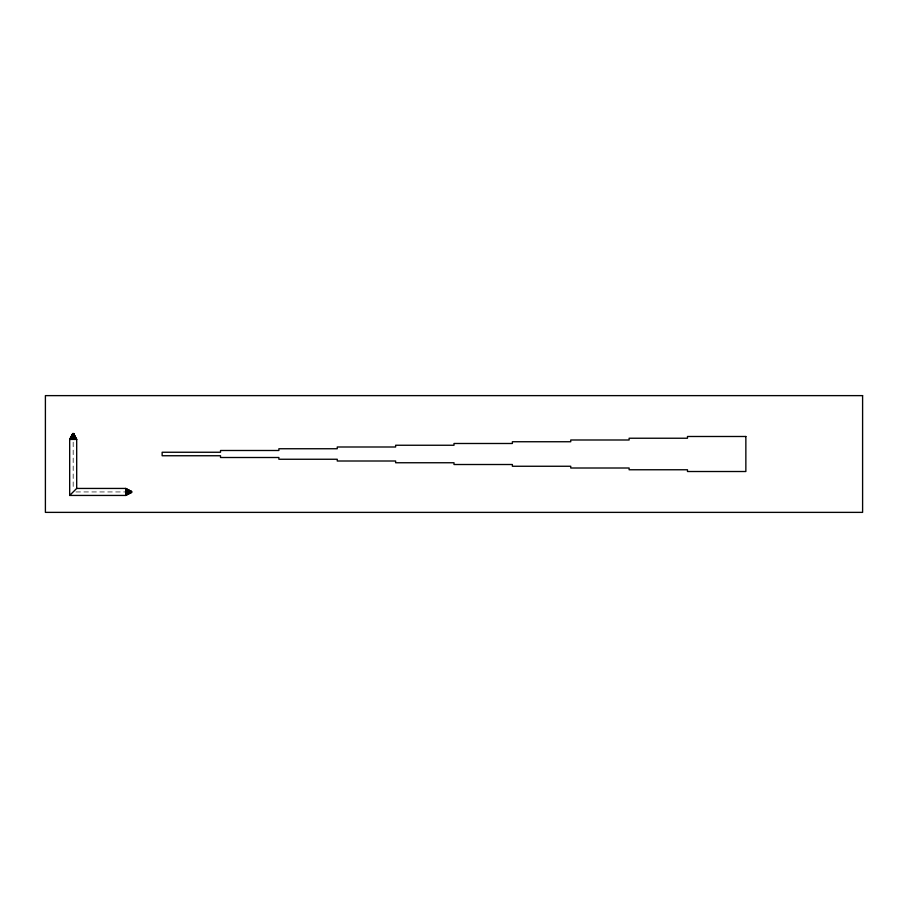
<?xml version="1.0" encoding="UTF-8"?>
<svg xmlns="http://www.w3.org/2000/svg" width="908" height="908" viewBox="0 0 908 908"><rect width="100%" height="100%" fill="white"/><g stroke="black" fill="none" stroke-linecap="round" stroke-linejoin="round"><path stroke-width="0.68" stroke-dasharray="4.54 3.41" d="M75.954 491.943L125.724 491.943M73.185 442.173L73.185 489.174"/><path stroke-width="1.36" d="M72.277 439.404L73.083 433.57M71.437 439.404L72.992 433.57L70.71 439.404M70.154 439.404L72.856 433.57L73.559 433.57L76.567 439.404M69.802 439.404L72.81 433.57L69.678 439.404L69.678 495.439L125.724 495.439L131.558 492.329L131.558 491.569L125.724 488.436L76.692 488.436L69.678 495.439M125.724 495.325L131.558 492.318L125.724 494.974M125.724 494.417L131.558 492.215L125.724 493.691M125.724 492.851L131.558 492.045M69.678 439.404L76.692 439.404L76.692 488.436M125.724 491.943L131.558 491.943L125.724 491.035M125.724 490.195L131.558 491.75L125.724 489.469M125.724 488.913L131.558 491.603L125.724 488.561M73.571 433.57L76.692 439.404M76.215 439.404L73.514 433.57L75.659 439.404M74.933 439.404L73.378 433.57L74.093 439.404M125.724 488.436L125.724 495.439M73.185 433.57L73.185 439.404M862.6 395.627L45.4 395.627L45.4 512.373L862.6 512.373L862.6 395.627M745.854 436.487L687.481 436.487L687.481 438.235L629.119 438.235L629.119 439.994L570.746 439.994L570.746 441.742L512.373 441.742L512.373 443.49L454 443.49L454 445.249L395.627 445.249L395.627 446.997L337.254 446.997L337.254 448.745L278.881 448.745L278.881 450.493L220.519 450.493L220.519 452.252L162.146 452.252L162.146 455.748L220.519 455.748L220.519 457.507L278.881 457.507L278.881 459.255L337.254 459.255L337.254 461.003L395.627 461.003L395.627 462.751L454 462.751L454 464.51L512.373 464.51L512.373 466.258L570.746 466.258L570.746 468.006L629.119 468.006L629.119 469.765L687.481 469.765L687.481 471.513L745.854 471.513L745.854 436.487"/></g></svg>
